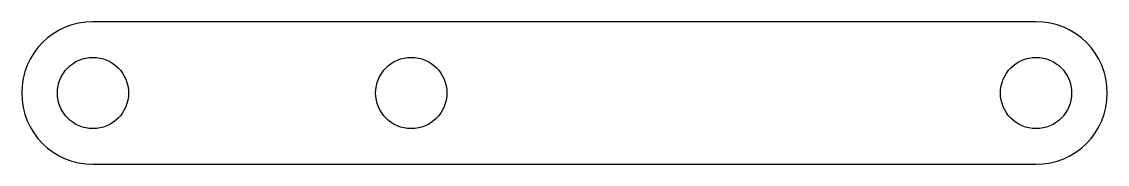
# Model space of a CAD drawing. Header units: millimetres. Extents: x -6 to 85.4, y -6 to 6.
import ezdxf

# ---------------------------------------------------------------- set-up
doc = ezdxf.new("R2010")
doc.units = ezdxf.units.MM

msp = doc.modelspace()

# ---------------------------------------------------------------- linework, layer by layer
at = {"color": 7, "linetype": 'Continuous', "lineweight": 25}
for p, q in [((79.41, 6), (0, 6)), ((0, -6), (79.41, -6))]:
    msp.add_line(p, q, dxfattribs=at)
for centre in [(0, 0), (26.8, 0), (79.41, 0)]:
    msp.add_circle(centre, 3, dxfattribs=at)
for centre, start, end in [((0, 0), 90, 270), ((79.41, 0), 270, 90)]:
    msp.add_arc(centre, 6, start, end, dxfattribs=at)

doc.saveas('drawing.dxf')
